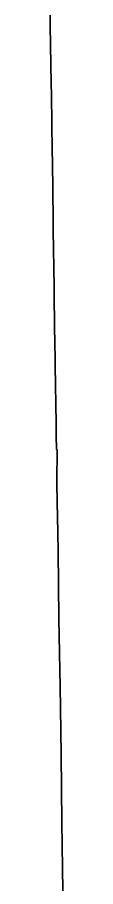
# Model space of a CAD drawing. Header units: inches. Extents: x 141448 to 685535, y 3466439 to 4099221.
# Drawn here: x 639791 to 640091, y 3683531 to 3704111 of the extents above; entities that cross this region are included whole.
import ezdxf

# ---------------------------------------------------------------- set-up
doc = ezdxf.new("R2010")
doc.units = ezdxf.units.IN
doc.header["$MEASUREMENT"] = 0
doc.layers.add('az_county', color=7, linetype='Continuous')

msp = doc.modelspace()

# ---------------------------------------------------------------- linework, layer by layer
at = {"layer": 'az_county'}
for points in [[(640090.9375, 3683428.5), (640068.25, 3685046.75), (640048, 3686652.75), (640032.1875, 3687766.5), (640025.1875, 3688262.25), (639998.9375, 3689870.5), (639977.0625, 3691491.5), (639964.375, 3692304), (639959.5, 3692607), (639951.8125, 3693109), (639957.3125, 3693878.5), (639939.8125, 3693878.25), (639936.125, 3694221), (639935.8125, 3694256.75), (639933.125, 3694507.25), (639910, 3695859.5), (639905.8125, 3696114), (639903.125, 3696311.25), (639887.875, 3697461.25), (639884.375, 3697728.5), (639865.3125, 3699072.25), (639861.75, 3699336), (639844.8125, 3700684.5), (639841.5625, 3700944.5), (639820.8125, 3702268.5), (639816.4375, 3702549.5), (639795.0625, 3703913.5), (639791.3125, 3704160.5)], [(639791.3125, 3704160.5), (639795.0625, 3703913.5), (639816.4375, 3702549.5), (639820.8125, 3702268.5), (639841.5625, 3700944.5), (639844.8125, 3700684.5), (639861.75, 3699336), (639865.3125, 3699072.25), (639884.375, 3697728.5), (639887.875, 3697461.25), (639903.125, 3696311.25), (639905.8125, 3696114), (639910, 3695859.5), (639933.125, 3694507.25), (639935.8125, 3694256.75), (639936.125, 3694221), (639939.8125, 3693878.25), (639957.3125, 3693878.5), (639951.8125, 3693109), (639959.5, 3692607), (639964.375, 3692304), (639977.0625, 3691491.5), (639998.9375, 3689870.5), (640025.1875, 3688262.25), (640032.1875, 3687766.5), (640048, 3686652.75), (640068.25, 3685046.75), (640090.9375, 3683428.5)]]:
    msp.add_lwpolyline(points, dxfattribs=at)

doc.saveas('drawing.dxf')
